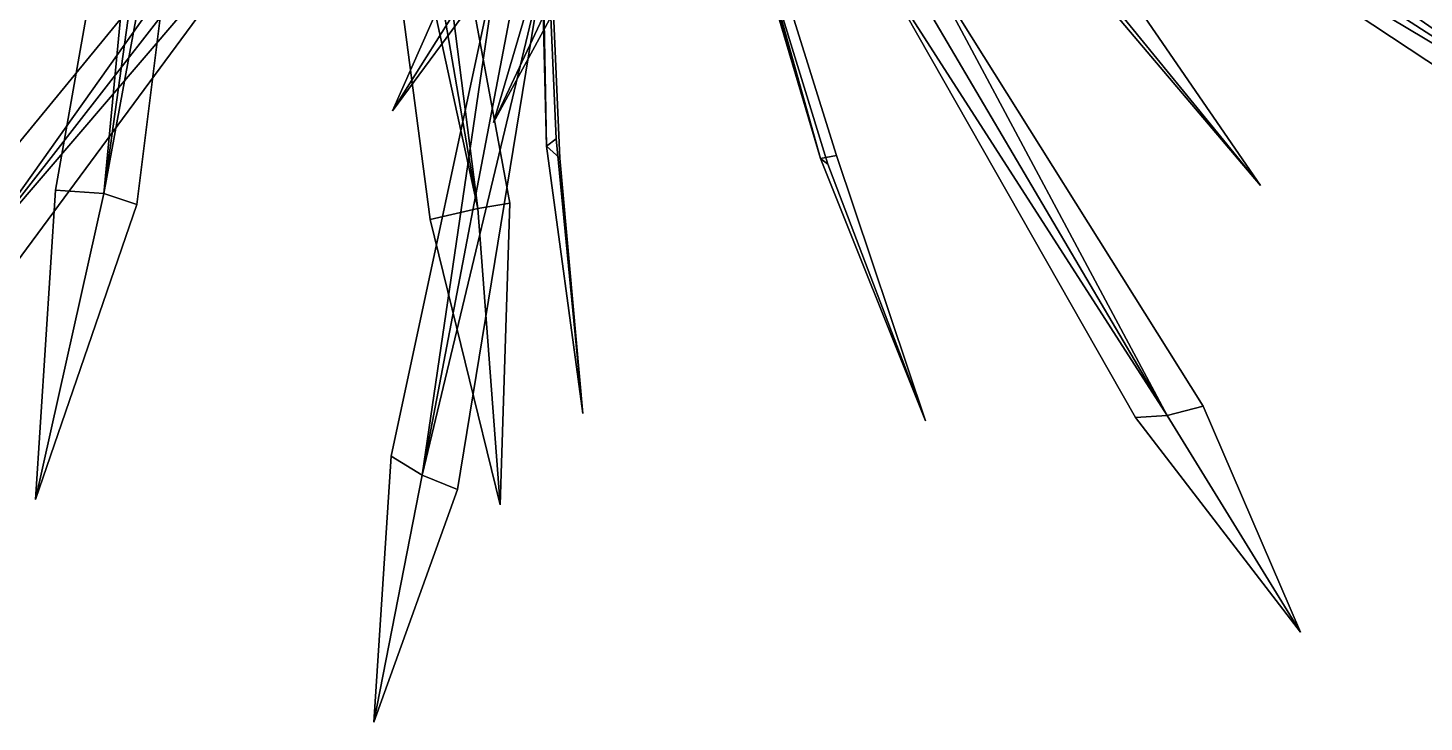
# Model space of a CAD drawing. Header units: metres. Extents: x -544 to 542, y -646 to 594.
# Drawn here: x -180.1 to 298.6, y -646.4 to -408.4 of the extents above; entities that cross this region are included whole.
import ezdxf

# ---------------------------------------------------------------- set-up
doc = ezdxf.new("R2010")
doc.units = ezdxf.units.M

msp = doc.modelspace()

# ---------------------------------------------------------------- linework, layer by layer
at = {"layer": 'Newplan_Leaf', "color": 3}
for points in [[(-134.627, -260.0709, 401.306), (-154.0121, -465.1319, 411.614), (-170.62, -464.0396, 409.7329)], [(-134.627, -260.0709, 401.306), (-170.62, -464.0396, 409.7329), (-154.0121, -465.1319, 411.614)], [(-126.0348, -263.1928, 399.9958), (-154.0121, -465.1319, 411.614), (-134.627, -260.0709, 401.306)], [(-126.0348, -263.1928, 399.9958), (-134.627, -260.0709, 401.306), (-154.0121, -465.1319, 411.614)], [(-117.2881, -264.9347, 398.1233), (-154.0121, -465.1319, 411.614), (-126.0348, -263.1928, 399.9958)], [(-117.2881, -264.9347, 398.1233), (-126.0348, -263.1928, 399.9958), (-154.0121, -465.1319, 411.614)], [(-117.2881, -264.9347, 398.1233), (-142.7481, -468.916, 405.4207), (-154.0121, -465.1319, 411.614)], [(-117.2881, -264.9347, 398.1233), (-154.0121, -465.1319, 411.614), (-142.7481, -468.916, 405.4207)], [(-6.3785, -270.1196, 346.6586), (-2.3039, -448.952, 304.2711), (-6.815, -266.6437, 339.1186)], [(-6.3785, -270.1196, 346.6586), (-6.815, -266.6437, 339.1186), (-2.3039, -448.952, 304.2711)], [(-6.815, -266.6437, 339.1186), (-2.3039, -448.952, 304.2711), (1.07119, -446.4496, 289.7891)], [(-6.815, -266.6437, 339.1186), (1.07119, -446.4496, 289.7891), (-2.3039, -448.952, 304.2711)], [(-5.5352, -272.3476, 354.509), (-2.3039, -448.952, 304.2711), (-6.3785, -270.1196, 346.6586)], [(-5.5352, -272.3476, 354.509), (-6.3785, -270.1196, 346.6586), (-2.3039, -448.952, 304.2711)], [(-5.5352, -272.3476, 354.509), (2.2439, -453.0235, 314.6761), (-2.3039, -448.952, 304.2711)], [(-5.5352, -272.3476, 354.509), (-2.3039, -448.952, 304.2711), (2.2439, -453.0235, 314.6761)], [(-59.5019, -274.8448, 340.8568), (-25.7996, -470.3367, 292.4401), (-68.3648, -275.0953, 343.4405)], [(-59.5019, -274.8448, 340.8568), (-68.3648, -275.0953, 343.4405), (-25.7996, -470.3367, 292.4401)], [(-68.3648, -275.0953, 343.4405), (-25.7996, -470.3367, 292.4401), (-42.1036, -474.1114, 291.7427)], [(-68.3648, -275.0953, 343.4405), (-42.1036, -474.1114, 291.7427), (-25.7996, -470.3367, 292.4401)], [(-50.9705, -273.1388, 338.1457), (-25.7996, -470.3367, 292.4401), (-59.5019, -274.8448, 340.8568)], [(-50.9705, -273.1388, 338.1457), (-59.5019, -274.8448, 340.8568), (-25.7996, -470.3367, 292.4401)], [(-50.9705, -273.1388, 338.1457), (-14.8858, -468.5122, 284.8826), (-25.7996, -470.3367, 292.4401)], [(-50.9705, -273.1388, 338.1457), (-25.7996, -470.3367, 292.4401), (-14.8858, -468.5122, 284.8826)], [(40.8884, -277.6138, 411.5448), (91.6279, -453.2079, 431.2061), (39.5361, -277.1919, 403.3523)], [(40.8884, -277.6138, 411.5448), (39.5361, -277.1919, 403.3523), (91.6279, -453.2079, 431.2061)], [(39.5361, -277.1919, 403.3523), (91.6279, -453.2079, 431.2061), (94.1913, -455.1424, 416.4728)], [(39.5361, -277.1919, 403.3523), (94.1913, -455.1424, 416.4728), (91.6279, -453.2079, 431.2061)], [(42.3068, -276.6987, 419.5732), (91.6279, -453.2079, 431.2061), (40.8884, -277.6138, 411.5448)], [(42.3068, -276.6987, 419.5732), (40.8884, -277.6138, 411.5448), (91.6279, -453.2079, 431.2061)], [(42.3068, -276.6987, 419.5732), (97.1112, -452.1664, 441.9006), (91.6279, -453.2079, 431.2061)], [(42.3068, -276.6987, 419.5732), (91.6279, -453.2079, 431.2061), (97.1112, -452.1664, 441.9006)], [(-91.8998, -336.4332, 59.00504), (-198.7208, -486.8459, -22.7365), (-206.6786, -476.3784, -32.5183)], [(-91.8998, -336.4332, 59.00504), (-206.6786, -476.3784, -32.5183), (-198.7208, -486.8459, -22.7365)], [(-87.3902, -343.8798, 61.4256), (-198.7208, -486.8459, -22.7365), (-91.8998, -336.4332, 59.00504)], [(-87.3902, -343.8798, 61.4256), (-91.8998, -336.4332, 59.00504), (-198.7208, -486.8459, -22.7365)], [(202.3359, -339.0786, 61.868), (350.6887, -442.9563, -22.002), (196.4162, -343.4414, 56.826)], [(202.3359, -339.0786, 61.868), (196.4162, -343.4414, 56.826), (350.6887, -442.9563, -22.002)], [(202.3359, -339.0786, 61.868), (360.2484, -434.913, -18.02624), (350.6887, -442.9563, -22.002)], [(202.3359, -339.0786, 61.868), (350.6887, -442.9563, -22.002), (360.2484, -434.913, -18.02624)], [(-81.8241, -350.3312, 64.0517), (-198.7208, -486.8459, -22.7365), (-87.3902, -343.8798, 61.4256)], [(-81.8241, -350.3312, 64.0517), (-87.3902, -343.8798, 61.4256), (-198.7208, -486.8459, -22.7365)], [(196.4162, -343.4414, 56.826), (350.6887, -442.9563, -22.002), (189.5068, -346.7526, 52.036)], [(196.4162, -343.4414, 56.826), (189.5068, -346.7526, 52.036), (350.6887, -442.9563, -22.002)], [(189.5068, -346.7526, 52.036), (350.6887, -442.9563, -22.002), (342.2316, -447.7546, -35.1941)], [(189.5068, -346.7526, 52.036), (342.2316, -447.7546, -35.1941), (350.6887, -442.9563, -22.002)], [(-81.8241, -350.3312, 64.0517), (-189.7363, -496.3941, -22.6908), (-198.7208, -486.8459, -22.7365)], [(-81.8241, -350.3312, 64.0517), (-198.7208, -486.8459, -22.7365), (-189.7363, -496.3941, -22.6908)], [(-18.5914, -382.7538, 47.4183), (-44.8481, -561.7031, -42.04743), (-55.5133, -555.2419, -52.6815)], [(-18.5914, -382.7538, 47.4183), (-55.5133, -555.2419, -52.6815), (-44.8481, -561.7031, -42.04743)], [(-11.6281, -387.7061, 50.3569), (-44.8481, -561.7031, -42.04743), (-18.5914, -382.7538, 47.4183)], [(-11.6281, -387.7061, 50.3569), (-18.5914, -382.7538, 47.4183), (-44.8481, -561.7031, -42.04743)], [(-4.1441, -391.3195, 53.5867), (-44.8481, -561.7031, -42.04743), (-11.6281, -387.7061, 50.3569)], [(-4.1441, -391.3195, 53.5867), (-11.6281, -387.7061, 50.3569), (-44.8481, -561.7031, -42.04743)], [(120.0202, -387.5731, 48.2075), (210.5206, -541.3301, -41.712), (111.9391, -387.6319, 44.1652)], [(120.0202, -387.5731, 48.2075), (111.9391, -387.6319, 44.1652), (210.5206, -541.3301, -41.712)], [(111.9391, -387.6319, 44.1652), (210.5206, -541.3301, -41.712), (199.6229, -541.9798, -53.9348)], [(111.9391, -387.6319, 44.1652), (199.6229, -541.9798, -53.9348), (210.5206, -541.3301, -41.712)], [(127.6689, -386.1491, 52.5627), (210.5206, -541.3301, -41.712), (120.0202, -387.5731, 48.2075)], [(127.6689, -386.1491, 52.5627), (120.0202, -387.5731, 48.2075), (210.5206, -541.3301, -41.712)], [(127.6689, -386.1491, 52.5627), (222.8929, -538.0673, -38.8534), (210.5206, -541.3301, -41.712)], [(127.6689, -386.1491, 52.5627), (210.5206, -541.3301, -41.712), (222.8929, -538.0673, -38.8534)], [(242.5283, -462.3905, 572.6898), (184.1515, -390.7244, 543.6341), (189.1968, -384.7247, 552.8033)], [(242.5283, -462.3905, 572.6898), (189.1968, -384.7247, 552.8033), (184.1515, -390.7244, 543.6341)], [(-55.03512, -436.7792, 214.5936), (-35.1493, -391.7261, 218.2457), (-28.4202, -394.459, 215.4525)], [(-55.03512, -436.7792, 214.5936), (-28.4202, -394.459, 215.4525), (-35.1493, -391.7261, 218.2457)], [(-4.1441, -391.3195, 53.5867), (-32.7439, -566.6346, -41.01942), (-44.8481, -561.7031, -42.04743)], [(-4.1441, -391.3195, 53.5867), (-44.8481, -561.7031, -42.04743), (-32.7439, -566.6346, -41.01942)], [(242.5283, -462.3905, 572.6898), (187.095, -396.9615, 530.2246), (184.1515, -390.7244, 543.6341)], [(242.5283, -462.3905, 572.6898), (184.1515, -390.7244, 543.6341), (187.095, -396.9615, 530.2246)], [(-55.03512, -436.7792, 214.5936), (-28.4202, -394.459, 215.4525), (-25.7467, -396.8614, 210.3697)], [(-55.03512, -436.7792, 214.5936), (-25.7467, -396.8614, 210.3697), (-28.4202, -394.459, 215.4525)], [(-20.452, -440.7626, 118.7283), (-8.04844, -398.7647, 141.5514), (-0.8963, -399.2176, 138.519)], [(-20.452, -440.7626, 118.7283), (-0.8963, -399.2176, 138.519), (-8.04844, -398.7647, 141.5514)], [(-20.452, -440.7626, 118.7283), (-0.8963, -399.2176, 138.519), (2.2645, -398.9924, 133.1607)], [(-20.452, -440.7626, 118.7283), (2.2645, -398.9924, 133.1607), (-0.8963, -399.2176, 138.519)], [(10.204, -540.6303, 275.5178), (1.07119, -446.4496, 289.7891), (-2.3039, -448.952, 304.2711)], [(10.204, -540.6303, 275.5178), (-2.3039, -448.952, 304.2711), (1.07119, -446.4496, 289.7891)], [(10.204, -540.6303, 275.5178), (-2.3039, -448.952, 304.2711), (2.2439, -453.0235, 314.6761)], [(10.204, -540.6303, 275.5178), (2.2439, -453.0235, 314.6761), (-2.3039, -448.952, 304.2711)], [(127.6757, -543.1097, 433.7257), (91.6279, -453.2079, 431.2061), (97.1112, -452.1664, 441.9006)], [(127.6757, -543.1097, 433.7257), (97.1112, -452.1664, 441.9006), (91.6279, -453.2079, 431.2061)], [(127.6757, -543.1097, 433.7257), (94.1913, -455.1424, 416.4728), (91.6279, -453.2079, 431.2061)], [(127.6757, -543.1097, 433.7257), (91.6279, -453.2079, 431.2061), (94.1913, -455.1424, 416.4728)], [(-177.4272, -570.082, 407.0599), (-170.62, -464.0396, 409.7329), (-154.0121, -465.1319, 411.614)], [(-177.4272, -570.082, 407.0599), (-154.0121, -465.1319, 411.614), (-170.62, -464.0396, 409.7329)], [(-177.4272, -570.082, 407.0599), (-154.0121, -465.1319, 411.614), (-142.7481, -468.916, 405.4207)], [(-177.4272, -570.082, 407.0599), (-142.7481, -468.916, 405.4207), (-154.0121, -465.1319, 411.614)], [(-18.1457, -571.8794, 257.5971), (-25.7996, -470.3367, 292.4401), (-14.8858, -468.5122, 284.8826)], [(-18.1457, -571.8794, 257.5971), (-14.8858, -468.5122, 284.8826), (-25.7996, -470.3367, 292.4401)], [(-18.1457, -571.8794, 257.5971), (-42.1036, -474.1114, 291.7427), (-25.7996, -470.3367, 292.4401)], [(-18.1457, -571.8794, 257.5971), (-25.7996, -470.3367, 292.4401), (-42.1036, -474.1114, 291.7427)], [(256.2446, -615.6352, -100.679), (210.5206, -541.3301, -41.712), (222.8929, -538.0673, -38.8534)], [(256.2446, -615.6352, -100.679), (222.8929, -538.0673, -38.8534), (210.5206, -541.3301, -41.712)], [(256.2446, -615.6352, -100.679), (199.6229, -541.9798, -53.9348), (210.5206, -541.3301, -41.712)], [(256.2446, -615.6352, -100.679), (210.5206, -541.3301, -41.712), (199.6229, -541.9798, -53.9348)], [(-61.4715, -646.4387, -102.3182), (-55.5133, -555.2419, -52.6815), (-44.8481, -561.7031, -42.04743)], [(-61.4715, -646.4387, -102.3182), (-44.8481, -561.7031, -42.04743), (-55.5133, -555.2419, -52.6815)], [(-61.4715, -646.4387, -102.3182), (-44.8481, -561.7031, -42.04743), (-32.7439, -566.6346, -41.01942)], [(-61.4715, -646.4387, -102.3182), (-32.7439, -566.6346, -41.01942), (-44.8481, -561.7031, -42.04743)]]:
    msp.add_3dface(points, dxfattribs=at)

doc.saveas('drawing.dxf')
